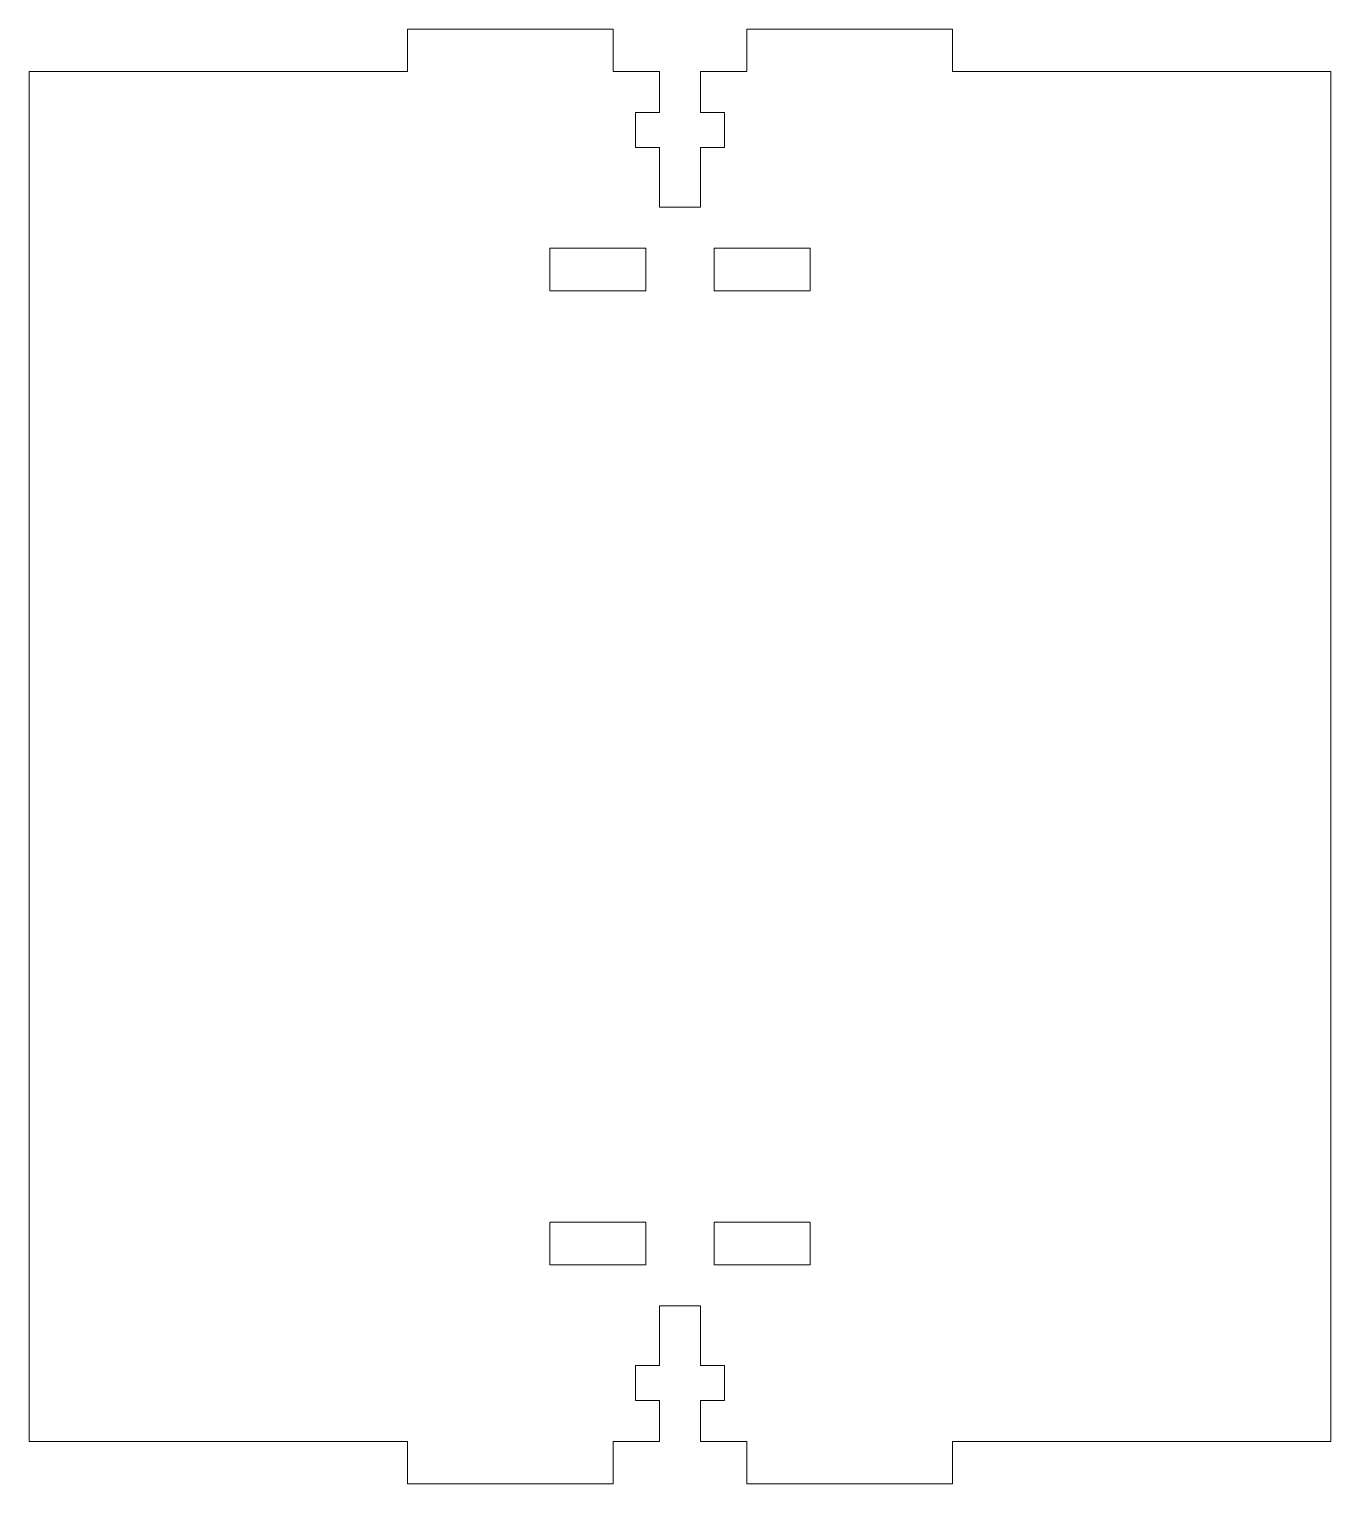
# Model space of a CAD drawing. Header units: millimetres. Extents: x -48 to 48, y -53 to 53.
import ezdxf

# ---------------------------------------------------------------- set-up
doc = ezdxf.new("R2010")
doc.units = ezdxf.units.MM

msp = doc.modelspace()

# ---------------------------------------------------------------- linework, layer by layer
at = {"color": 7, "linetype": 'Continuous', "lineweight": 15}
for p, q in [((-19.875, 53.1), (-19.875, 50)), ((-4.875, 53.1), (-19.875, 53.1)), ((-4.875, 53.1), (-4.875, 50)), ((4.875, 53.1), (4.875, 50)), ((4.875, 53.1), (19.875, 53.1)), ((19.875, 53.1), (19.875, 50)), ((-47.5, -50), (-47.5, 50)), ((-47.5, 50), (-19.875, 50)), ((-4.875, 50), (-1.5, 50)), ((-1.5, 50), (-1.5, 47)), ((1.5, 50), (1.5, 47)), ((1.5, 50), (4.875, 50)), ((19.875, 50), (47.5, 50)), ((47.5, -50), (47.5, 50)), ((-1.5, 47), (-3.25, 47)), ((-3.25, 47), (-3.25, 44.45)), ((1.5, 47), (3.25, 47)), ((3.25, 47), (3.25, 44.45)), ((-3.25, 44.45), (-1.5, 44.45)), ((-1.5, 44.45), (-1.5, 40.1)), ((1.5, 44.45), (1.5, 40.1)), ((3.25, 44.45), (1.5, 44.45)), ((1.5, 40.1), (-1.5, 40.1)), ((-2.5, 37.1), (-9.5, 37.1)), ((-9.5, 34), (-9.5, 37.1)), ((-2.5, 34), (-2.5, 37.1)), ((2.5, 37.1), (9.5, 37.1)), ((2.5, 34), (2.5, 37.1)), ((9.5, 34), (9.5, 37.1)), ((-2.5, 34), (-9.5, 34)), ((2.5, 34), (9.5, 34)), ((-2.5, -34), (-9.5, -34)), ((-9.5, -34), (-9.5, -37.1)), ((-2.5, -34), (-2.5, -37.1)), ((2.5, -34), (9.5, -34)), ((2.5, -34), (2.5, -37.1)), ((9.5, -34), (9.5, -37.1)), ((-2.5, -37.1), (-9.5, -37.1)), ((2.5, -37.1), (9.5, -37.1)), ((1.5, -40.1), (-1.5, -40.1)), ((-1.5, -44.45), (-1.5, -40.1)), ((1.5, -44.45), (1.5, -40.1)), ((-3.25, -44.45), (-1.5, -44.45)), ((-3.25, -47), (-3.25, -44.45)), ((3.25, -44.45), (1.5, -44.45)), ((3.25, -47), (3.25, -44.45)), ((-1.5, -47), (-3.25, -47)), ((-1.5, -50), (-1.5, -47)), ((1.5, -47), (3.25, -47)), ((1.5, -50), (1.5, -47)), ((-47.5, -50), (-19.875, -50)), ((-19.875, -53.1), (-19.875, -50)), ((-4.875, -50), (-1.5, -50)), ((-4.875, -53.1), (-4.875, -50)), ((1.5, -50), (4.875, -50)), ((4.875, -53.1), (4.875, -50)), ((19.875, -50), (47.5, -50)), ((19.875, -53.1), (19.875, -50)), ((-4.875, -53.1), (-19.875, -53.1)), ((4.875, -53.1), (19.875, -53.1))]:
    msp.add_line(p, q, dxfattribs=at)

doc.saveas('drawing.dxf')
